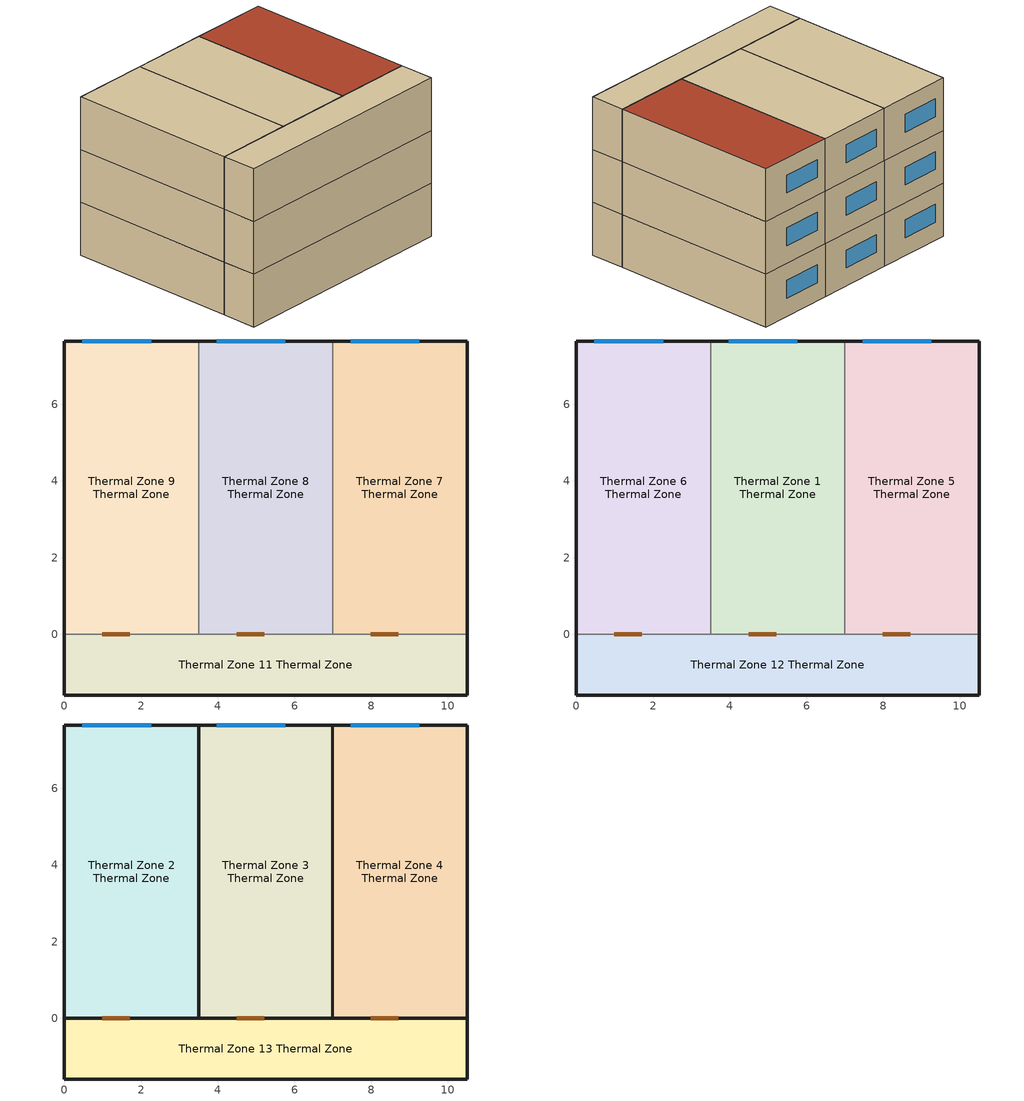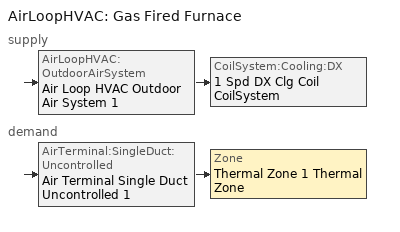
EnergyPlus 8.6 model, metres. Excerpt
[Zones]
Thermal Zone 11 Thermal Zone
 floor ground (ExtSlabCarpet 4in ClimateZone 1-8): 10.5,0 10.5,-1.58 0,-1.58 0,0 z0
 wall outside (ASHRAE 189.1-2009 ExtWall Mass ClimateZone 5): 0,0 0,-1.58 10.5,-1.58 z0:2.35
 wall outside (Interior Wall): 10.5,-1.58 10.5,0 z0:2.35
 wall to Thermal Zone 9 Thermal Zone (Interior Wall): 3.5,0 0,0 z0:2.35
 wall to Thermal Zone 8 Thermal Zone (Interior Wall): 7,0 3.5,0 z0:2.35
 wall to Thermal Zone 7 Thermal Zone (Interior Wall): 10.5,0 7,0 z0:2.35
 door inside (Interior Door): 1.71,0 0.99,0 z0:1.76
 door inside (Exterior Door Reversed): 5.21,0 4.49,0 / 8.71,0 7.99,0 z0:1.76
Thermal Zone 7 Thermal Zone
 floor ground (ExtSlabCarpet 4in ClimateZone 1-8): 10.5,7.65 10.5,0 7,0 7,7.65 z0
 wall outside (ASHRAE 189.1-2009 ExtWall Mass ClimateZone 1): 10.5,0 10.5,7.65 7,7.65 z0:2.35
 wall to Thermal Zone 8 Thermal Zone (Interior Wall): 7,7.65 7,0 z0:2.35
 window (ASHRAE 189.1-2009 ExtWindow ClimateZone 1): 9.26,7.65 7.47,7.65 z0.8:1.59
Thermal Zone 8 Thermal Zone
 floor ground (ExtSlabCarpet 4in ClimateZone 1-8): 7,7.65 7,0 3.5,0 3.5,7.65 z0
 wall outside (ASHRAE 189.1-2009 ExtWall Mass ClimateZone 1): 7,7.65 3.5,7.65 z0:2.35
 wall to Thermal Zone 9 Thermal Zone (Interior Wall): 3.5,7.65 3.5,0 z0:2.35
 window (ASHRAE 189.1-2009 ExtWindow ClimateZone 1): 5.76,7.65 3.97,7.65 z0.8:1.59
Thermal Zone 9 Thermal Zone
 floor ground (ExtSlabCarpet 4in ClimateZone 1-8): 3.5,7.65 3.5,0 0,0 0,7.65 z0
 wall outside (ASHRAE 189.1-2009 ExtWall Mass ClimateZone 1): 3.5,7.65 0,7.65 0,0 z0:2.35
 window (ASHRAE 189.1-2009 ExtWindow ClimateZone 1): 2.26,7.65 0.47,7.65 z0.8:1.59
Thermal Zone 1 Thermal Zone
 floor to Thermal Zone 8 Thermal Zone (Interior Floor): 7,7.65 7,0 3.5,0 3.5,7.65 z2.35
 wall outside (ASHRAE 189.1-2009 ExtWall Mass ClimateZone 1): 7,7.65 3.5,7.65 z2.35:4.7
 wall to Thermal Zone 6 Thermal Zone (Interior Wall): 3.5,7.65 3.5,0 z2.35:4.7
 wall to Thermal Zone 5 Thermal Zone (Interior Wall): 7,0 7,7.65 z2.35:4.7
 wall to Thermal Zone 12 Thermal Zone (Interior Wall): 3.5,0 7,0 z2.35:4.7
 window (ASHRAE 189.1-2009 ExtWindow ClimateZone 1): 5.76,7.65 3.97,7.65 z3.15:3.94
 door inside (Exterior Door): 4.49,0 5.21,0 z2.35:4.11
Thermal Zone 12 Thermal Zone
 floor to Thermal Zone 11 Thermal Zone (Interior Floor): 10.5,0 10.5,-1.58 0,-1.58 0,0 z2.35
 wall outside (ASHRAE 189.1-2009 ExtWall Mass ClimateZone 5): 0,0 0,-1.58 10.5,-1.58 10.5,0 z2.35:4.7
 wall to Thermal Zone 6 Thermal Zone (Interior Wall): 3.5,0 0,0 z2.35:4.7
 wall to Thermal Zone 5 Thermal Zone (Interior Wall): 10.5,0 7,0 z2.35:4.7
 door inside (Interior Door): 1.71,0 0.99,0 z2.35:4.11
 door inside (Exterior Door Reversed): 8.71,0 7.99,0 z2.35:4.11
Thermal Zone 5 Thermal Zone
 floor to Thermal Zone 7 Thermal Zone (Interior Floor): 10.5,7.65 10.5,0 7,0 7,7.65 z2.35
 wall outside (ASHRAE 189.1-2009 ExtWall Mass ClimateZone 1): 10.5,7.65 7,7.65 z2.35:4.7
 wall outside (Interior Wall): 10.5,0 10.5,7.65 z2.35:4.7
 window (ASHRAE 189.1-2009 ExtWindow ClimateZone 1): 9.26,7.65 7.47,7.65 z3.15:3.94
Thermal Zone 6 Thermal Zone
 floor to Thermal Zone 9 Thermal Zone (Interior Floor): 3.5,7.65 3.5,0 0,0 0,7.65 z2.35
 wall outside (ASHRAE 189.1-2009 ExtWall Mass ClimateZone 5): 3.5,7.65 0,7.65 0,0 z2.35:4.7
 window (ASHRAE 189.1-2009 ExtWindow ClimateZone 4-5): 2.26,7.65 0.47,7.65 z3.15:3.94
Thermal Zone 13 Thermal Zone
 floor to Thermal Zone 12 Thermal Zone (Interior Floor): 10.5,0 10.5,-1.58 0,-1.58 0,0 z4.7
 wall outside (ASHRAE 189.1-2009 ExtWall Mass ClimateZone 5): 0,0 0,-1.58 10.5,-1.58 10.5,0 z4.7:7.05; 10.5,-1.58 10.5,0 0,0 0,-1.58 z7.05
 wall outside (Interior Wall): 10.5,0 0,0 z4.7:7.05
 wall to Thermal Zone 2 Thermal Zone (Interior Wall): 3.5,0 0,0 z4.7:7.05
 wall to Thermal Zone 3 Thermal Zone (Interior Wall): 7,0 3.5,0 z4.7:7.05
 wall to Thermal Zone 4 Thermal Zone (ASHRAE 189.1-2009 ExtWall Mass ClimateZone 1 Reversed): 10.5,0 7,0 z4.7:7.05
 door inside (Interior Door): 1.71,0 0.99,0 z4.7:6.46
 door inside (Exterior Door Reversed): 5.21,0 4.49,0 / 8.71,0 7.99,0 z4.7:6.46
Thermal Zone 2 Thermal Zone
 floor to Thermal Zone 6 Thermal Zone (Interior Floor): 3.5,7.65 3.5,0 0,0 0,7.65 z4.7
 wall outside (ASHRAE 189.1-2009 ExtWall Mass ClimateZone 1): 3.5,7.65 0,7.65 0,0 z4.7:7.05; 3.5,0 3.5,7.65 0,7.65 0,0 z7.05
 wall to Thermal Zone 3 Thermal Zone (Interior Wall): 3.5,0 3.5,7.65 z4.7:7.05
 window (ASHRAE 189.1-2009 ExtWindow ClimateZone 1): 2.26,7.65 0.47,7.65 z5.5:6.29
Thermal Zone 3 Thermal Zone
 floor to Thermal Zone 1 Thermal Zone (Interior Floor): 7,7.65 7,0 3.5,0 3.5,7.65 z4.7
 wall outside (ASHRAE 189.1-2009 ExtWall Mass ClimateZone 1): 7,7.65 3.5,7.65 z4.7:7.05; 7,0 7,7.65 3.5,7.65 3.5,0 z7.05
 wall to Thermal Zone 4 Thermal Zone (Interior Wall): 7,0 7,7.65 z4.7:7.05
 window (ASHRAE 189.1-2009 ExtWindow ClimateZone 1): 5.76,7.65 3.97,7.65 z5.5:6.29
Thermal Zone 4 Thermal Zone
 floor to Thermal Zone 5 Thermal Zone (Interior Floor): 10.5,7.65 10.5,0 7,0 7,7.65 z4.7
 wall outside (ASHRAE 189.1-2009 ExtWall Mass ClimateZone 1): 10.5,0 10.5,7.65 7,7.65 z4.7:7.05
 window (ASHRAE 189.1-2009 ExtWindow ClimateZone 1): 9.26,7.65 7.47,7.65 z5.5:6.29
 roof outside (ASHRAE 189.1-2009 ExtWall Mass ClimateZone 1): 10.5,0 10.5,7.65 7,7.65 7,0 z7.05
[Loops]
AirLoopHVAC 'Gas Fired Furnace'
 supply: AirLoopHVAC:OutdoorAirSystem 'Air Loop HVAC Outdoor Air System 1' > CoilSystem:Cooling:DX '1 Spd DX Clg Coil CoilSystem'
 demand: AirTerminal:SingleDuct:Uncontrolled 'Air Terminal Single Duct Uncontrolled 1' > Zone 'Thermal Zone 1 Thermal Zone'
[Building]
Building 1
[Site:Location]
TAIPEI: Latitude {deg}=25.07; Longitude {deg}=121.55; Time Zone {hr}=8; Elevation {m}=6
[SizingPeriod:DesignDay] Day of Month=21; Dry-Bulb Temperature Range Modifier Type=DefaultMultipliers; Barometric Pressure {Pa}=101253; Rain Indicator=No; Snow Indicator=No; Daylight Saving Time Indicator=No
Name | Month | Day Type | Maximum Dry-Bulb Temperature {C} | Daily Dry-Bulb Temperature Range {deltaC} | Humidity Condition Type | Wetbulb or DewPoint at Maximum Dry-Bulb {C} | Wind Speed {m/s} | Wind Direction {deg} | Solar Model Indicator | ASHRAE Clear Sky Optical Depth for Beam Irradiance (taub) | ASHRAE Clear Sky Optical Depth for Diffuse Irradiance (taud) | Enthalpy at Maximum Dry-Bulb {J/kg} | Sky Clearness
TAIPEI Ann Clg .4% Condns DB=>MWB | 7 | SummerDesignDay | 34.9 | 7.2 | Wetbulb | 26.8 | 5 | 270 | ASHRAETau | 0.538 | 1.93
TAIPEI Ann Clg .4% Condns DP=>MDB | 7 | SummerDesignDay | 30.5 | 7.2 | Dewpoint | 27 | 5 | 270 | ASHRAETau | 0.538 | 1.93
TAIPEI Ann Clg .4% Condns Enth=>MDB | 7 | SummerDesignDay | 32.9 | 7.2 | Enthalpy |  | 5 | 270 | ASHRAETau | 0.538 | 1.93 | 89800
TAIPEI Ann Clg .4% Condns WB=>MDB | 7 | SummerDesignDay | 32.7 | 7.2 | Wetbulb | 28 | 5 | 270 | ASHRAETau | 0.538 | 1.93
TAIPEI Ann Htg 99.6% Condns DB | 1 | WinterDesignDay | 9 | 0 | Wetbulb | 9 | 1.8 | 90 | ASHRAEClearSky |  |  |  | 0
TAIPEI Ann Htg Wind 99.6% Condns WS=>MCDB | 1 | WinterDesignDay | 17.3 | 0 | Wetbulb | 17.3 | 9 | 90 | ASHRAEClearSky |  |  |  | 0
TAIPEI Ann Hum_n 99.6% Condns DP=>MCDB | 1 | WinterDesignDay | 11.4 | 0 | Dewpoint | 3.8 | 1.8 | 90 | ASHRAEClearSky |  |  |  | 0
[Material] Thermal Absorptance=0.9
Name | Roughness | Thickness {m} | Conductivity {W/m-K} | Density {kg/m3} | Specific Heat {J/kg-K} | Solar Absorptance | Visible Absorptance
1/2IN Gypsum | Smooth | 0.0127 | 0.16 | 784.9 | 830 | 0.4 | 0.4
1IN Stucco | Smooth | 0.0253 | 0.6918 | 1858 | 837 | 0.92 | 0.92
8IN Concrete HW | MediumRough | 0.2033 | 1.7296 | 2243 | 837 | 0.65 | 0.65
F08 Metal surface | Smooth | 0.0008 | 45.28 | 7824 | 500 | 0.7 | 0.7
F16 Acoustic tile | MediumSmooth | 0.0191 | 0.06 | 368 | 590 | 0.3 | 0.3
G01a 19mm gypsum board | MediumSmooth | 0.019 | 0.16 | 800 | 1090 | 0.4 | 0.4
G05 25mm wood | MediumSmooth | 0.0254 | 0.15 | 608 | 1630 | 0.5 | 0.5
I01 25mm insulation board | MediumRough | 0.0254 | 0.03 | 43 | 1210 | 0.6 | 0.6
M11 100mm lightweight concrete | MediumRough | 0.016 | 0.53 | 1280 | 840 | 0.5 | 0.5
MAT-CC05 4 HW CONCRETE | Rough | 0.1016 | 1.311 | 2240 | 836.8 | 0.85 | 0.85
Wall Insulation [31] | MediumRough | 0.0337 | 0.0432 | 91 | 837 | 0.5 | 0.5
Wall Insulation [40] | MediumRough | 0.0794 | 0.0432 | 91 | 837 | 0.5 | 0.5
[Material:NoMass]
CP02 CARPET PAD: Roughness=Smooth; Thermal Resistance {m2-K/W}=0.1; Thermal Absorptance=0.9; Solar Absorptance=0.8; Visible Absorptance=0.8
[Material:AirGap]
Name | Thermal Resistance {m2-K/W}
F04 Wall air space resistance | 0.15
F05 Ceiling air space resistance | 0.18
[WindowMaterial:Glazing] Optical Data Type=SpectralAverage; Thickness {m}=0.003; Back Side Solar Reflectance at Normal Incidence=0; Back Side Visible Reflectance at Normal Incidence=0; Infrared Transmittance at Normal Incidence=0; Dirt Correction Factor for Solar and Visible Transmittance=1; Solar Diffusing=No
Name | Solar Transmittance at Normal Incidence | Front Side Solar Reflectance at Normal Incidence | Visible Transmittance at Normal Incidence | Front Side Visible Reflectance at Normal Incidence | Front Side Infrared Hemispherical Emissivity | Back Side Infrared Hemispherical Emissivity | Conductivity {W/m-K}
Theoretical Glass [167] | 0.2374 | 0.7126 | 0.2512 | 0.6988 | 0.985 | 0.985 | 2.1073
Theoretical Glass [207] | 0.3311 | 0.6189 | 0.44 | 0.51 | 0.9 | 0.9 | 0.0133
[Construction]
ASHRAE 189.1-2009 ExtWall Mass ClimateZone 1: 1IN Stucco, 8IN Concrete HW, Wall Insulation [31], 1/2IN Gypsum
ASHRAE 189.1-2009 ExtWall Mass ClimateZone 1 Reversed: 1/2IN Gypsum, Wall Insulation [31], 8IN Concrete HW, 1IN Stucco
ASHRAE 189.1-2009 ExtWall Mass ClimateZone 5: 1IN Stucco, 8IN Concrete HW, Wall Insulation [40], 1/2IN Gypsum
ASHRAE 189.1-2009 ExtWindow ClimateZone 1: Theoretical Glass [167]
ASHRAE 189.1-2009 ExtWindow ClimateZone 4-5: Theoretical Glass [207]
Exterior Door: F08 Metal surface, I01 25mm insulation board
Exterior Door Reversed: I01 25mm insulation board, F08 Metal surface
ExtSlabCarpet 4in ClimateZone 1-8: MAT-CC05 4 HW CONCRETE, CP02 CARPET PAD
Interior Door: G05 25mm wood
Interior Floor: F16 Acoustic tile, F05 Ceiling air space resistance, M11 100mm lightweight concrete
Interior Wall: G01a 19mm gypsum board, F04 Wall air space resistance, G01a 19mm gypsum board
[Zone]
Thermal Zone 1 Thermal Zone; Thermal Zone 11 Thermal Zone; Thermal Zone 12 Thermal Zone; Thermal Zone 13 Thermal Zone; Thermal Zone 2 Thermal Zone; Thermal Zone 3 Thermal Zone; Thermal Zone 4 Thermal Zone; Thermal Zone 5 Thermal Zone; Thermal Zone 6 Thermal Zone; Thermal Zone 7 Thermal Zone; Thermal Zone 8 Thermal Zone; Thermal Zone 9 Thermal Zone
[ExternalInterface:Schedule] Initial Value=1
FanAvailSched; ACAvailSched
[ZoneInfiltration:DesignFlowRate] Design Flow Rate Calculation Method=Flow/ExteriorArea; Flow per Exterior Surface Area {m3/s-m2}=0.00030226
Name | Zone or ZoneList | Schedule
189.1-2009 - Office - IT_Room - CZ1-3 Infiltration 2 | Thermal Zone 1 Thermal Zone | Office Infil Quarter On 1
189.1-2009 - Office - IT_Room - CZ1-3 Infiltration 9 | Thermal Zone 2 Thermal Zone | Office Infil Quarter On 3
189.1-2009 - Office - IT_Room - CZ1-3 Infiltration 10 | Thermal Zone 3 Thermal Zone | Office Infil Quarter On 4
189.1-2009 - Office - IT_Room - CZ1-3 Infiltration 7 | Thermal Zone 4 Thermal Zone | Office Infil Quarter On 5
189.1-2009 - Office - IT_Room - CZ1-3 Infiltration 8 | Thermal Zone 5 Thermal Zone | Office Infil Quarter On 6
189.1-2009 - Office - IT_Room - CZ1-3 Infiltration 11 | Thermal Zone 6 Thermal Zone | Office Infil Quarter On 7
189.1-2009 - Office - IT_Room - CZ1-3 Infiltration 5 | Thermal Zone 7 Thermal Zone | Office Infil Quarter On 8
189.1-2009 - Office - IT_Room - CZ1-3 Infiltration 4 | Thermal Zone 8 Thermal Zone | Office Infil Quarter On 9
189.1-2009 - Office - IT_Room - CZ1-3 Infiltration 3 | Thermal Zone 9 Thermal Zone | Office Infil Quarter On 10
[ZoneInfiltration:EffectiveLeakageArea] Effective Air Leakage Area {cm2}=100; Stack Coefficient=0.1; Wind Coefficient=0.1
Name | Zone | Schedule
Space Infiltration Effective Leakage Area 1 | Thermal Zone 1 Thermal Zone | Office Infil Quarter On 1
Space Infiltration Effective Leakage Area 8 | Thermal Zone 2 Thermal Zone | Office Infil Quarter On 3
Space Infiltration Effective Leakage Area 9 | Thermal Zone 3 Thermal Zone | Office Infil Quarter On 4
Space Infiltration Effective Leakage Area 6 | Thermal Zone 4 Thermal Zone | Office Infil Quarter On 5
Space Infiltration Effective Leakage Area 7 | Thermal Zone 5 Thermal Zone | Office Infil Quarter On 6
Space Infiltration Effective Leakage Area 10 | Thermal Zone 6 Thermal Zone | Office Infil Quarter On 7
Space Infiltration Effective Leakage Area 4 | Thermal Zone 7 Thermal Zone | Office Infil Quarter On 8
Space Infiltration Effective Leakage Area 3 | Thermal Zone 8 Thermal Zone | Office Infil Quarter On 9
Space Infiltration Effective Leakage Area 2 | Thermal Zone 9 Thermal Zone | Office Infil Quarter On 10
[DesignSpecification:OutdoorAir]
189.1-2009 - Office - IT_Room - CZ1-3 Ventilation: Outdoor Air Method=Sum; Outdoor Air Flow per Person {m3/s-person}=0; Outdoor Air Flow per Zone Floor Area {m3/s-m2}=0.000254; Outdoor Air Flow per Zone {m3/s}=0; Outdoor Air Flow Air Changes per Hour {1/hr}=0
[DesignSpecification:ZoneAirDistribution]
Thermal Zone 1 Thermal Zone Design Spec Zone Air Dist: Zone Air Distribution Effectiveness in Cooling Mode=1; Zone Air Distribution Effectiveness in Heating Mode=1
[Sizing:Zone]
Thermal Zone 1 Thermal Zone: Zone Cooling Design Supply Air Temperature Input Method=SupplyAirTemperature; Zone Cooling Design Supply Air Temperature {C}=14; Zone Cooling Design Supply Air Temperature Difference {deltaC}=11.11; Zone Heating Design Supply Air Temperature Input Method=SupplyAirTemperature; Zone Heating Design Supply Air Temperature {C}=40; Zone Heating Design Supply Air Temperature Difference {deltaC}=11.11; Zone Cooling Design Supply Air Humidity Ratio {kgWater/kgDryAir}=0.0085; Zone Heating Design Supply Air Humidity Ratio {kgWater/kgDryAir}=0.008; Design Specification Outdoor Air Object=189.1-2009 - Office - IT_Room - CZ1-3 Ventilation; Zone Cooling Sizing Factor=1; Cooling Design Air Flow Method=DesignDay; Cooling Design Air Flow Rate {m3/s}=0.22; Cooling Minimum Air Flow per Zone Floor Area {m3/s-m2}=0.000762; Cooling Minimum Air Flow {m3/s}=0; Cooling Minimum Air Flow Fraction=0; Heating Design Air Flow Method=DesignDay; Heating Design Air Flow Rate {m3/s}=0; Heating Maximum Air Flow per Zone Floor Area {m3/s-m2}=0.002032; Heating Maximum Air Flow {m3/s}=0.141576; Heating Maximum Air Flow Fraction=0.3; Design Specification Zone Air Distribution Object=Thermal Zone 1 Thermal Zone Design Spec Zone Air Dist; Account for Dedicated Outdoor Air System=No
[Sizing:System]
Gas Fired Furnace: Type of Load to Size On=Sensible; Design Outdoor Air Flow Rate {m3/s}=Autosize; Central Heating Maximum System Air Flow Ratio=1; Preheat Design Temperature {C}=7; Preheat Design Humidity Ratio {kgWater/kgDryAir}=0.008; Precool Design Temperature {C}=12.8; Precool Design Humidity Ratio {kgWater/kgDryAir}=0.008; Central Cooling Design Supply Air Temperature {C}=12.8; Central Heating Design Supply Air Temperature {C}=40; Type of Zone Sum to Use=NonCoincident; 100% Outdoor Air in Cooling=Yes; 100% Outdoor Air in Heating=Yes; Central Cooling Design Supply Air Humidity Ratio {kgWater/kgDryAir}=0.0085; Central Heating Design Supply Air Humidity Ratio {kgWater/kgDryAir}=0.008; Cooling Supply Air Flow Rate Method=DesignDay; Cooling Supply Air Flow Rate {m3/s}=0; Cooling Supply Air Flow Rate Per Floor Area {m3/s-m2}=0.00996765; Cooling Fraction of Autosized Cooling Supply Air Flow Rate=1; Cooling Supply Air Flow Rate Per Unit Cooling Capacity {m3/s-W}=3.94755e-05; Heating Supply Air Flow Rate Method=DesignDay; Heating Supply Air Flow Rate {m3/s}=0; Heating Supply Air Flow Rate Per Floor Area {m3/s-m2}=0.00996765; Heating Fraction of Autosized Heating Supply Air Flow Rate=1; Heating Fraction of Autosized Cooling Supply Air Flow Rate=1; Heating Supply Air Flow Rate Per Unit Heating Capacity {m3/s-W}=3.15882e-05; System Outdoor Air Method=ZoneSum; Zone Maximum Outdoor Air Fraction=1; Cooling Design Capacity Method=CoolingDesignCapacity; Cooling Design Capacity {W}=Autosize; Cooling Design Capacity Per Floor Area {W/m2}=234.7; Fraction of Autosized Cooling Design Capacity=1; Heating Design Capacity Method=HeatingDesignCapacity; Heating Design Capacity {W}=Autosize; Heating Design Capacity Per Floor Area {W/m2}=157; Fraction of Autosized Heating Design Capacity=1; Central Cooling Capacity Control Method=OnOff
[AirTerminal:SingleDuct:Uncontrolled]
Air Terminal Single Duct Uncontrolled 1: Availability Schedule=Always On Discrete; Maximum Air Flow Rate {m3/s}=AutoSize
[Zone equipment]
Thermal Zone 1 Thermal Zone: Air Terminal Single Duct Uncontrolled 1
[Coil:Cooling:DX:SingleSpeed]
1 Spd DX Clg Coil: Availability Schedule=ACAvailSched; Gross Rated Total Cooling Capacity {W}=Autosize; Gross Rated Sensible Heat Ratio=Autosize; Gross Rated Cooling COP {W/W}=3; Rated Air Flow Rate {m3/s}=Autosize; Rated Evaporator Fan Power Per Volume Flow Rate {W/(m3/s)}=773.3; Total Cooling Capacity Function of Temperature Curve=OS:Curve:Biquadratic 1; Total Cooling Capacity Function of Flow Fraction Curve=OS:Curve:Quadratic 1; Energy Input Ratio Function of Temperature Curve=OS:Curve:Biquadratic 2; Energy Input Ratio Function of Flow Fraction Curve=OS:Curve:Quadratic 2; Part Load Fraction Correlation Curve=OS:Curve:Quadratic 3; Condenser Type=AirCooled; Evaporative Condenser Effectiveness=0; Crankcase Heater Capacity {W}=0; Maximum Outdoor Dry-Bulb Temperature for Crankcase Heater Operation {C}=0; Basin Heater Capacity {W/K}=0; Basin Heater Setpoint Temperature {C}=10
[CoilSystem:Cooling:DX]
1 Spd DX Clg Coil CoilSystem: Availability Schedule=ACAvailSched; Cooling Coil=1 Spd DX Clg Coil
[Controller:OutdoorAir]
Controller Outdoor Air 1: Minimum Outdoor Air Flow Rate {m3/s}=Autosize; Maximum Outdoor Air Flow Rate {m3/s}=Autosize; Economizer Control Type=NoEconomizer; Economizer Control Action Type=ModulateFlow; Economizer Maximum Limit Dry-Bulb Temperature {C}=28; Economizer Maximum Limit Enthalpy {J/kg}=64000; Economizer Minimum Limit Dry-Bulb Temperature {C}=-100; Lockout Type=NoLockout; Minimum Limit Type=FixedMinimum; Mechanical Ventilation Controller=Controller Mechanical Ventilation 1; High Humidity Control=No; Control High Indoor Humidity Based on Outdoor Humidity Ratio=Yes; Heat Recovery Bypass Control Type=BypassWhenWithinEconomizerLimits
[Controller:MechanicalVentilation]
Controller Mechanical Ventilation 1: Availability Schedule=Always On Discrete; Demand Controlled Ventilation=No; System Outdoor Air Method=ZoneSum; Zone 1=Thermal Zone 1 Thermal Zone; Design Specification Outdoor Air Object Name 1=189.1-2009 - Office - IT_Room - CZ1-3 Ventilation; Design Specification Zone Air Distribution Object Name 1=Thermal Zone 1 Thermal Zone Design Spec Zone Air Dist
[AirLoopHVAC]
Gas Fired Furnace: Design Supply Air Flow Rate {m3/s}=AutoSize
[AvailabilityManager:Scheduled] Schedule=Always On Discrete
Gas Fired Furnace Availability Manager; Air Loop HVAC Outdoor Air System 1 Availability Manager
[SetpointManager:SingleZone:Reheat] Control Variable=Temperature; Minimum Supply Air Temperature {C}=-99; Maximum Supply Air Temperature {C}=99; Control Zone=Thermal Zone 1 Thermal Zone
Node 9 OS Default SPM; Setpoint Manager Single Zone Reheat 1
[Schedule:Day:Interval]
Office Infil Quarter On Default Schedule 1; Office Infil Quarter On Default Schedule 10; Office Infil Quarter On Default Schedule 3; Office Infil Quarter On Default Schedule 4; Office Infil Quarter On Default Schedule 5; Office Infil Quarter On Default Schedule 6; Office Infil Quarter On Default Schedule 7; Office Infil Quarter On Default Schedule 8; Office Infil Quarter On Default Schedule 9; Office Infil Quarter On Summer Design Day 1; Office Infil Quarter On Summer Design Day 10; Office Infil Quarter On Summer Design Day 3; Office Infil Quarter On Summer Design Day 4; Office Infil Quarter On Summer Design Day 5; Office Infil Quarter On Summer Design Day 6; Office Infil Quarter On Summer Design Day 7; Office Infil Quarter On Summer Design Day 8; Office Infil Quarter On Summer Design Day 9: No, 06:00, 1, 22:00, 0.25, 24:00, 1
Office Infil Quarter On Rule 1 Day Schedule 1; Office Infil Quarter On Rule 1 Day Schedule 10; Office Infil Quarter On Rule 1 Day Schedule 3; Office Infil Quarter On Rule 1 Day Schedule 4; Office Infil Quarter On Rule 1 Day Schedule 5; Office Infil Quarter On Rule 1 Day Schedule 6; Office Infil Quarter On Rule 1 Day Schedule 7; Office Infil Quarter On Rule 1 Day Schedule 8; Office Infil Quarter On Rule 1 Day Schedule 9: No, 24:00, 1
Office Infil Quarter On Rule 2 Day Schedule 1; Office Infil Quarter On Rule 2 Day Schedule 10; Office Infil Quarter On Rule 2 Day Schedule 3; Office Infil Quarter On Rule 2 Day Schedule 4; Office Infil Quarter On Rule 2 Day Schedule 5; Office Infil Quarter On Rule 2 Day Schedule 6; Office Infil Quarter On Rule 2 Day Schedule 7; Office Infil Quarter On Rule 2 Day Schedule 8; Office Infil Quarter On Rule 2 Day Schedule 9; Office Infil Quarter On Winter Design Day 1; Office Infil Quarter On Winter Design Day 10; Office Infil Quarter On Winter Design Day 3; Office Infil Quarter On Winter Design Day 4; Office Infil Quarter On Winter Design Day 5; Office Infil Quarter On Winter Design Day 6; Office Infil Quarter On Winter Design Day 7; Office Infil Quarter On Winter Design Day 8; Office Infil Quarter On Winter Design Day 9: No, 06:00, 1, 18:00, 0.25, 24:00, 1
[Schedule:Week:Daily]
Schedule:Week:Daily {452f35fe-93c9-4242-b849-fbec6c278754}: Office Infil Quarter On Default Schedule 1, Office Infil Quarter On Default Schedule 1, Office Infil Quarter On Default Schedule 1, Office Infil Quarter On Default Schedule 1, Office Infil Quarter On Default Schedule 1, Office Infil Quarter On Default Schedule 1, Office Infil Quarter On Rule 2 Day Schedule 1, Office Infil Quarter On Default Schedule 1, Office Infil Quarter On Summer Design Day 1, Office Infil Quarter On Winter Design Day 1, Office Infil Quarter On Default Schedule 1, Office Infil Quarter On Default Schedule 1
Schedule:Week:Daily {fd5d6dcd-e41c-4d01-af15-384da27a24fd}: Office Infil Quarter On Rule 1 Day Schedule 1, Office Infil Quarter On Default Schedule 1, Office Infil Quarter On Default Schedule 1, Office Infil Quarter On Default Schedule 1, Office Infil Quarter On Default Schedule 1, Office Infil Quarter On Default Schedule 1, Office Infil Quarter On Rule 2 Day Schedule 1, Office Infil Quarter On Default Schedule 1, Office Infil Quarter On Summer Design Day 1, Office Infil Quarter On Winter Design Day 1, Office Infil Quarter On Default Schedule 1, Office Infil Quarter On Default Schedule 1
Schedule:Week:Daily {e00e0145-d40d-464f-9b0c-d8ad27f8279b}: Office Infil Quarter On Default Schedule 10, Office Infil Quarter On Default Schedule 10, Office Infil Quarter On Default Schedule 10, Office Infil Quarter On Default Schedule 10, Office Infil Quarter On Default Schedule 10, Office Infil Quarter On Default Schedule 10, Office Infil Quarter On Rule 2 Day Schedule 10, Office Infil Quarter On Default Schedule 10, Office Infil Quarter On Summer Design Day 10, Office Infil Quarter On Winter Design Day 10, Office Infil Quarter On Default Schedule 10, Office Infil Quarter On Default Schedule 10
Schedule:Week:Daily {496c194e-4eb2-4fcf-b970-e1a0d9b61d34}: Office Infil Quarter On Rule 1 Day Schedule 10, Office Infil Quarter On Default Schedule 10, Office Infil Quarter On Default Schedule 10, Office Infil Quarter On Default Schedule 10, Office Infil Quarter On Default Schedule 10, Office Infil Quarter On Default Schedule 10, Office Infil Quarter On Rule 2 Day Schedule 10, Office Infil Quarter On Default Schedule 10, Office Infil Quarter On Summer Design Day 10, Office Infil Quarter On Winter Design Day 10, Office Infil Quarter On Default Schedule 10, Office Infil Quarter On Default Schedule 10
Schedule:Week:Daily {1d097ae1-172f-462b-9ec2-d576955ffab8}: Office Infil Quarter On Default Schedule 3, Office Infil Quarter On Default Schedule 3, Office Infil Quarter On Default Schedule 3, Office Infil Quarter On Default Schedule 3, Office Infil Quarter On Default Schedule 3, Office Infil Quarter On Default Schedule 3, Office Infil Quarter On Rule 2 Day Schedule 3, Office Infil Quarter On Default Schedule 3, Office Infil Quarter On Summer Design Day 3, Office Infil Quarter On Winter Design Day 3, Office Infil Quarter On Default Schedule 3, Office Infil Quarter On Default Schedule 3
Schedule:Week:Daily {32638547-3243-4125-ad11-a05928281efc}: Office Infil Quarter On Rule 1 Day Schedule 3, Office Infil Quarter On Default Schedule 3, Office Infil Quarter On Default Schedule 3, Office Infil Quarter On Default Schedule 3, Office Infil Quarter On Default Schedule 3, Office Infil Quarter On Default Schedule 3, Office Infil Quarter On Rule 2 Day Schedule 3, Office Infil Quarter On Default Schedule 3, Office Infil Quarter On Summer Design Day 3, Office Infil Quarter On Winter Design Day 3, Office Infil Quarter On Default Schedule 3, Office Infil Quarter On Default Schedule 3
Schedule:Week:Daily {2a94efc0-15c4-457e-b8f3-efefa2ba5352}: Office Infil Quarter On Default Schedule 4, Office Infil Quarter On Default Schedule 4, Office Infil Quarter On Default Schedule 4, Office Infil Quarter On Default Schedule 4, Office Infil Quarter On Default Schedule 4, Office Infil Quarter On Default Schedule 4, Office Infil Quarter On Rule 2 Day Schedule 4, Office Infil Quarter On Default Schedule 4, Office Infil Quarter On Summer Design Day 4, Office Infil Quarter On Winter Design Day 4, Office Infil Quarter On Default Schedule 4, Office Infil Quarter On Default Schedule 4
Schedule:Week:Daily {76de0583-5e69-4a74-a09a-aa5cbdf96652}: Office Infil Quarter On Rule 1 Day Schedule 4, Office Infil Quarter On Default Schedule 4, Office Infil Quarter On Default Schedule 4, Office Infil Quarter On Default Schedule 4, Office Infil Quarter On Default Schedule 4, Office Infil Quarter On Default Schedule 4, Office Infil Quarter On Rule 2 Day Schedule 4, Office Infil Quarter On Default Schedule 4, Office Infil Quarter On Summer Design Day 4, Office Infil Quarter On Winter Design Day 4, Office Infil Quarter On Default Schedule 4, Office Infil Quarter On Default Schedule 4
Schedule:Week:Daily {6f5581b2-4e83-4d0e-9edf-9413804ff725}: Office Infil Quarter On Default Schedule 5, Office Infil Quarter On Default Schedule 5, Office Infil Quarter On Default Schedule 5, Office Infil Quarter On Default Schedule 5, Office Infil Quarter On Default Schedule 5, Office Infil Quarter On Default Schedule 5, Office Infil Quarter On Rule 2 Day Schedule 5, Office Infil Quarter On Default Schedule 5, Office Infil Quarter On Summer Design Day 5, Office Infil Quarter On Winter Design Day 5, Office Infil Quarter On Default Schedule 5, Office Infil Quarter On Default Schedule 5
Schedule:Week:Daily {6824092a-4659-4893-8efa-9d561bcf75b7}: Office Infil Quarter On Rule 1 Day Schedule 5, Office Infil Quarter On Default Schedule 5, Office Infil Quarter On Default Schedule 5, Office Infil Quarter On Default Schedule 5, Office Infil Quarter On Default Schedule 5, Office Infil Quarter On Default Schedule 5, Office Infil Quarter On Rule 2 Day Schedule 5, Office Infil Quarter On Default Schedule 5, Office Infil Quarter On Summer Design Day 5, Office Infil Quarter On Winter Design Day 5, Office Infil Quarter On Default Schedule 5, Office Infil Quarter On Default Schedule 5
Schedule:Week:Daily {73fac6f5-ac96-4aa8-a34a-0e3f061fa3ec}: Office Infil Quarter On Default Schedule 6, Office Infil Quarter On Default Schedule 6, Office Infil Quarter On Default Schedule 6, Office Infil Quarter On Default Schedule 6, Office Infil Quarter On Default Schedule 6, Office Infil Quarter On Default Schedule 6, Office Infil Quarter On Rule 2 Day Schedule 6, Office Infil Quarter On Default Schedule 6, Office Infil Quarter On Summer Design Day 6, Office Infil Quarter On Winter Design Day 6, Office Infil Quarter On Default Schedule 6, Office Infil Quarter On Default Schedule 6
Schedule:Week:Daily {1858c9fb-b1ef-4976-bb9f-fff3dedf423c}: Office Infil Quarter On Rule 1 Day Schedule 6, Office Infil Quarter On Default Schedule 6, Office Infil Quarter On Default Schedule 6, Office Infil Quarter On Default Schedule 6, Office Infil Quarter On Default Schedule 6, Office Infil Quarter On Default Schedule 6, Office Infil Quarter On Rule 2 Day Schedule 6, Office Infil Quarter On Default Schedule 6, Office Infil Quarter On Summer Design Day 6, Office Infil Quarter On Winter Design Day 6, Office Infil Quarter On Default Schedule 6, Office Infil Quarter On Default Schedule 6
Schedule:Week:Daily {e30d1fc3-f03c-4af2-bf31-60e8656790ae}: Office Infil Quarter On Default Schedule 7, Office Infil Quarter On Default Schedule 7, Office Infil Quarter On Default Schedule 7, Office Infil Quarter On Default Schedule 7, Office Infil Quarter On Default Schedule 7, Office Infil Quarter On Default Schedule 7, Office Infil Quarter On Rule 2 Day Schedule 7, Office Infil Quarter On Default Schedule 7, Office Infil Quarter On Summer Design Day 7, Office Infil Quarter On Winter Design Day 7, Office Infil Quarter On Default Schedule 7, Office Infil Quarter On Default Schedule 7
Schedule:Week:Daily {71c4db35-6d6e-4c55-a517-ae56f21bfdcb}: Office Infil Quarter On Rule 1 Day Schedule 7, Office Infil Quarter On Default Schedule 7, Office Infil Quarter On Default Schedule 7, Office Infil Quarter On Default Schedule 7, Office Infil Quarter On Default Schedule 7, Office Infil Quarter On Default Schedule 7, Office Infil Quarter On Rule 2 Day Schedule 7, Office Infil Quarter On Default Schedule 7, Office Infil Quarter On Summer Design Day 7, Office Infil Quarter On Winter Design Day 7, Office Infil Quarter On Default Schedule 7, Office Infil Quarter On Default Schedule 7
Schedule:Week:Daily {7fd296b3-37aa-4a71-b5a8-000d541ee1d9}: Office Infil Quarter On Default Schedule 8, Office Infil Quarter On Default Schedule 8, Office Infil Quarter On Default Schedule 8, Office Infil Quarter On Default Schedule 8, Office Infil Quarter On Default Schedule 8, Office Infil Quarter On Default Schedule 8, Office Infil Quarter On Rule 2 Day Schedule 8, Office Infil Quarter On Default Schedule 8, Office Infil Quarter On Summer Design Day 8, Office Infil Quarter On Winter Design Day 8, Office Infil Quarter On Default Schedule 8, Office Infil Quarter On Default Schedule 8
Schedule:Week:Daily {cccf74af-bf07-4c9f-8e1c-93fbb4870e3d}: Office Infil Quarter On Rule 1 Day Schedule 8, Office Infil Quarter On Default Schedule 8, Office Infil Quarter On Default Schedule 8, Office Infil Quarter On Default Schedule 8, Office Infil Quarter On Default Schedule 8, Office Infil Quarter On Default Schedule 8, Office Infil Quarter On Rule 2 Day Schedule 8, Office Infil Quarter On Default Schedule 8, Office Infil Quarter On Summer Design Day 8, Office Infil Quarter On Winter Design Day 8, Office Infil Quarter On Default Schedule 8, Office Infil Quarter On Default Schedule 8
Schedule:Week:Daily {1cc055dc-f186-4c3e-80b2-e0b4b8f25de7}: Office Infil Quarter On Default Schedule 9, Office Infil Quarter On Default Schedule 9, Office Infil Quarter On Default Schedule 9, Office Infil Quarter On Default Schedule 9, Office Infil Quarter On Default Schedule 9, Office Infil Quarter On Default Schedule 9, Office Infil Quarter On Rule 2 Day Schedule 9, Office Infil Quarter On Default Schedule 9, Office Infil Quarter On Summer Design Day 9, Office Infil Quarter On Winter Design Day 9, Office Infil Quarter On Default Schedule 9, Office Infil Quarter On Default Schedule 9
Schedule:Week:Daily {79a3214b-4c03-4dae-bde7-776533cc23ab}: Office Infil Quarter On Rule 1 Day Schedule 9, Office Infil Quarter On Default Schedule 9, Office Infil Quarter On Default Schedule 9, Office Infil Quarter On Default Schedule 9, Office Infil Quarter On Default Schedule 9, Office Infil Quarter On Default Schedule 9, Office Infil Quarter On Rule 2 Day Schedule 9, Office Infil Quarter On Default Schedule 9, Office Infil Quarter On Summer Design Day 9, Office Infil Quarter On Winter Design Day 9, Office Infil Quarter On Default Schedule 9, Office Infil Quarter On Default Schedule 9
[Schedule:Year]
Office Infil Quarter On 1: Schedule:Week:Daily {452f35fe-93c9-4242-b849-fbec6c278754}, 1, 1, 1, 3, Schedule:Week:Daily {fd5d6dcd-e41c-4d01-af15-384da27a24fd}, 1, 4, 12, 31
Office Infil Quarter On 10: Schedule:Week:Daily {e00e0145-d40d-464f-9b0c-d8ad27f8279b}, 1, 1, 1, 3, Schedule:Week:Daily {496c194e-4eb2-4fcf-b970-e1a0d9b61d34}, 1, 4, 12, 31
Office Infil Quarter On 3: Schedule:Week:Daily {1d097ae1-172f-462b-9ec2-d576955ffab8}, 1, 1, 1, 3, Schedule:Week:Daily {32638547-3243-4125-ad11-a05928281efc}, 1, 4, 12, 31
Office Infil Quarter On 4: Schedule:Week:Daily {2a94efc0-15c4-457e-b8f3-efefa2ba5352}, 1, 1, 1, 3, Schedule:Week:Daily {76de0583-5e69-4a74-a09a-aa5cbdf96652}, 1, 4, 12, 31
Office Infil Quarter On 5: Schedule:Week:Daily {6f5581b2-4e83-4d0e-9edf-9413804ff725}, 1, 1, 1, 3, Schedule:Week:Daily {6824092a-4659-4893-8efa-9d561bcf75b7}, 1, 4, 12, 31
Office Infil Quarter On 6: Schedule:Week:Daily {73fac6f5-ac96-4aa8-a34a-0e3f061fa3ec}, 1, 1, 1, 3, Schedule:Week:Daily {1858c9fb-b1ef-4976-bb9f-fff3dedf423c}, 1, 4, 12, 31
Office Infil Quarter On 7: Schedule:Week:Daily {e30d1fc3-f03c-4af2-bf31-60e8656790ae}, 1, 1, 1, 3, Schedule:Week:Daily {71c4db35-6d6e-4c55-a517-ae56f21bfdcb}, 1, 4, 12, 31
Office Infil Quarter On 8: Schedule:Week:Daily {7fd296b3-37aa-4a71-b5a8-000d541ee1d9}, 1, 1, 1, 3, Schedule:Week:Daily {cccf74af-bf07-4c9f-8e1c-93fbb4870e3d}, 1, 4, 12, 31
Office Infil Quarter On 9: Schedule:Week:Daily {1cc055dc-f186-4c3e-80b2-e0b4b8f25de7}, 1, 1, 1, 3, Schedule:Week:Daily {79a3214b-4c03-4dae-bde7-776533cc23ab}, 1, 4, 12, 31
[Schedule:Constant]
Always On Discrete: Hourly Value=1
[Curve:Quadratic]
Name | Coefficient1 Constant | Coefficient2 x | Coefficient3 x**2 | Minimum Value of x | Maximum Value of x
OS:Curve:Quadratic 1 | 0.77136 | 0.34053 | -0.11088 | 0.75918 | 1.13877
OS:Curve:Quadratic 2 | 1.2055 | -0.32953 | 0.12308 | 0.75918 | 1.13877
OS:Curve:Quadratic 3 | 0.771 | 0.229 | 0 | 0 | 1
[Curve:Biquadratic] Minimum Value of x=17; Maximum Value of x=22; Minimum Value of y=13; Maximum Value of y=46
Name | Coefficient1 Constant | Coefficient2 x | Coefficient3 x**2 | Coefficient4 y | Coefficient5 y**2 | Coefficient6 x*y
OS:Curve:Biquadratic 1 | 0.42415 | 0.04426 | -0.00042 | 0.00333 | -8e-005 | -0.00021
OS:Curve:Biquadratic 2 | 1.23649 | -0.02431 | 0.00057 | -0.01434 | 0.00063 | -0.00038
